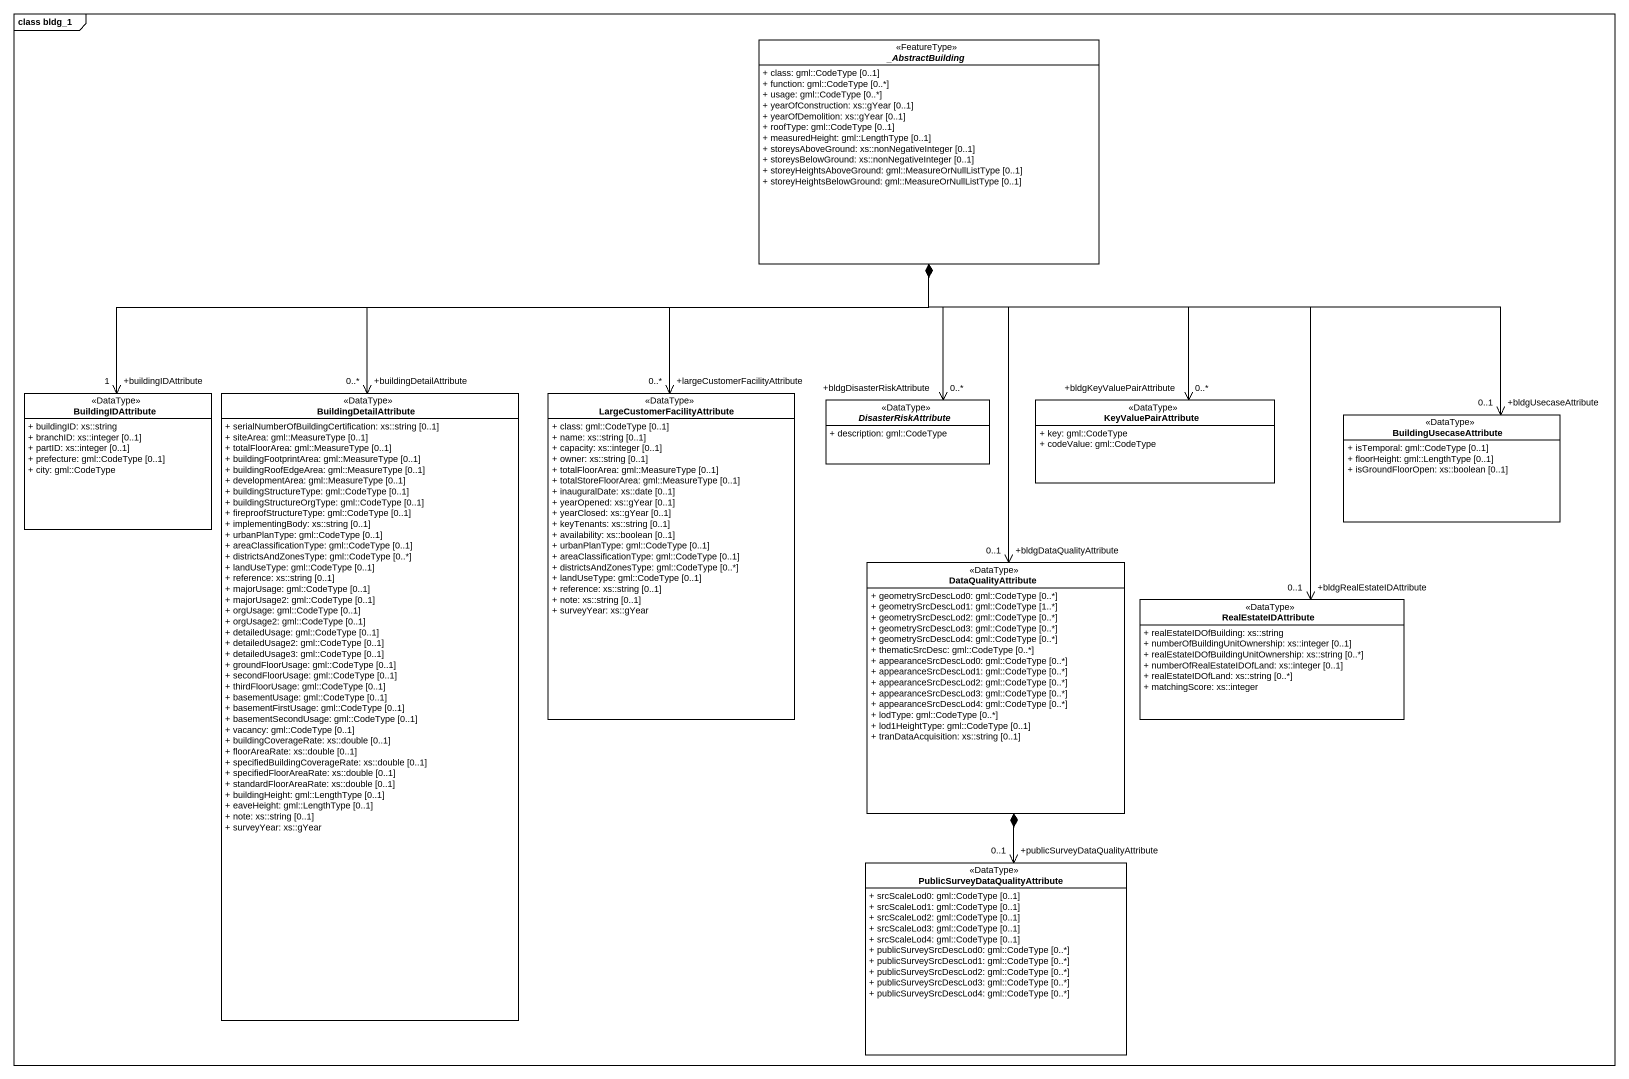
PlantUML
@startuml
mainframe class bldg_1
hide circle
hide empty members
skinparam classAttributeIconSize 0
abstract class "_AbstractBuilding" as AbstractBuilding <<FeatureType>> #FFFFFF {
  + class: gml::CodeType [0..1]
  + function: gml::CodeType [0..*]
  + usage: gml::CodeType [0..*]
  + yearOfConstruction: xs::gYear [0..1]
  + yearOfDemolition: xs::gYear [0..1]
  + roofType: gml::CodeType [0..1]
  + measuredHeight: gml::LengthType [0..1]
  + storeysAboveGround: xs::nonNegativeInteger [0..1]
  + storeysBelowGround: xs::nonNegativeInteger [0..1]
  + storeyHeightsAboveGround: gml::MeasureOrNullListType [0..1]
  + storeyHeightsBelowGround: gml::MeasureOrNullListType [0..1]
}
class BuildingIDAttribute <<DataType>> #FFFFFF {
  + buildingID: xs::string
  + branchID: xs::integer [0..1]
  + partID: xs::integer [0..1]
  + prefecture: gml::CodeType [0..1]
  + city: gml::CodeType
}
class BuildingDetailAttribute <<DataType>> #FFFFFF {
  + serialNumberOfBuildingCertification: xs::string [0..1]
  + siteArea: gml::MeasureType [0..1]
  + totalFloorArea: gml::MeasureType [0..1]
  + buildingFootprintArea: gml::MeasureType [0..1]
  + buildingRoofEdgeArea: gml::MeasureType [0..1]
  + developmentArea: gml::MeasureType [0..1]
  + buildingStructureType: gml::CodeType [0..1]
  + buildingStructureOrgType: gml::CodeType [0..1]
  + fireproofStructureType: gml::CodeType [0..1]
  + implementingBody: xs::string [0..1]
  + urbanPlanType: gml::CodeType [0..1]
  + areaClassificationType: gml::CodeType [0..1]
  + districtsAndZonesType: gml::CodeType [0..*]
  + landUseType: gml::CodeType [0..1]
  + reference: xs::string [0..1]
  + majorUsage: gml::CodeType [0..1]
  + majorUsage2: gml::CodeType [0..1]
  + orgUsage: gml::CodeType [0..1]
  + orgUsage2: gml::CodeType [0..1]
  + detailedUsage: gml::CodeType [0..1]
  + detailedUsage2: gml::CodeType [0..1]
  + detailedUsage3: gml::CodeType [0..1]
  + groundFloorUsage: gml::CodeType [0..1]
  + secondFloorUsage: gml::CodeType [0..1]
  + thirdFloorUsage: gml::CodeType [0..1]
  + basementUsage: gml::CodeType [0..1]
  + basementFirstUsage: gml::CodeType [0..1]
  + basementSecondUsage: gml::CodeType [0..1]
  + vacancy: gml::CodeType [0..1]
  + buildingCoverageRate: xs::double [0..1]
  + floorAreaRate: xs::double [0..1]
  + specifiedBuildingCoverageRate: xs::double [0..1]
  + specifiedFloorAreaRate: xs::double [0..1]
  + standardFloorAreaRate: xs::double [0..1]
  + buildingHeight: gml::LengthType [0..1]
  + eaveHeight: gml::LengthType [0..1]
  + note: xs::string [0..1]
  + surveyYear: xs::gYear
}
class "LargeCustomerFacilityAttribute" as LargeCustomerFacilityAttribu <<DataType>> #FFFFFF {
  + class: gml::CodeType [0..1]
  + name: xs::string [0..1]
  + capacity: xs::integer [0..1]
  + owner: xs::string [0..1]
  + totalFloorArea: gml::MeasureType [0..1]
  + totalStoreFloorArea: gml::MeasureType [0..1]
  + inauguralDate: xs::date [0..1]
  + yearOpened: xs::gYear [0..1]
  + yearClosed: xs::gYear [0..1]
  + keyTenants: xs::string [0..1]
  + availability: xs::boolean [0..1]
  + urbanPlanType: gml::CodeType [0..1]
  + areaClassificationType: gml::CodeType [0..1]
  + districtsAndZonesType: gml::CodeType [0..*]
  + landUseType: gml::CodeType [0..1]
  + reference: xs::string [0..1]
  + note: xs::string [0..1]
  + surveyYear: xs::gYear
}
abstract class DisasterRiskAttribute <<DataType>> #FFFFFF {
  + description: gml::CodeType
}
class KeyValuePairAttribute <<DataType>> #FFFFFF {
  + key: gml::CodeType
  + codeValue: gml::CodeType
}
class BuildingUsecaseAttribute <<DataType>> #FFFFFF {
  + isTemporal: gml::CodeType [0..1]
  + floorHeight: gml::LengthType [0..1]
  + isGroundFloorOpen: xs::boolean [0..1]
}
class DataQualityAttribute <<DataType>> #FFFFFF {
  + geometrySrcDescLod0: gml::CodeType [0..*]
  + geometrySrcDescLod1: gml::CodeType [1..*]
  + geometrySrcDescLod2: gml::CodeType [0..*]
  + geometrySrcDescLod3: gml::CodeType [0..*]
  + geometrySrcDescLod4: gml::CodeType [0..*]
  + thematicSrcDesc: gml::CodeType [0..*]
  + appearanceSrcDescLod0: gml::CodeType [0..*]
  + appearanceSrcDescLod1: gml::CodeType [0..*]
  + appearanceSrcDescLod2: gml::CodeType [0..*]
  + appearanceSrcDescLod3: gml::CodeType [0..*]
  + appearanceSrcDescLod4: gml::CodeType [0..*]
  + lodType: gml::CodeType [0..*]
  + lod1HeightType: gml::CodeType [0..1]
  + tranDataAcquisition: xs::string [0..1]
}
class RealEstateIDAttribute <<DataType>> #FFFFFF {
  + realEstateIDOfBuilding: xs::string
  + numberOfBuildingUnitOwnership: xs::integer [0..1]
  + realEstateIDOfBuildingUnitOwnership: xs::string [0..*]
  + numberOfRealEstateIDOfLand: xs::integer [0..1]
  + realEstateIDOfLand: xs::string [0..*]
  + matchingScore: xs::integer
}
class "PublicSurveyDataQualityAttribute" as PublicSurveyDataQualityAttri <<DataType>> #FFFFFF {
  + srcScaleLod0: gml::CodeType [0..1]
  + srcScaleLod1: gml::CodeType [0..1]
  + srcScaleLod2: gml::CodeType [0..1]
  + srcScaleLod3: gml::CodeType [0..1]
  + srcScaleLod4: gml::CodeType [0..1]
  + publicSurveySrcDescLod0: gml::CodeType [0..*]
  + publicSurveySrcDescLod1: gml::CodeType [0..*]
  + publicSurveySrcDescLod2: gml::CodeType [0..*]
  + publicSurveySrcDescLod3: gml::CodeType [0..*]
  + publicSurveySrcDescLod4: gml::CodeType [0..*]
}
BuildingIDAttribute "+buildingIDAttribute\n1" <-right-* AbstractBuilding
BuildingDetailAttribute "+buildingDetailAttribute\n0..*" <-up-* AbstractBuilding
LargeCustomerFacilityAttribu "+largeCustomerFacilityAttribute\n0..*" <-up-* AbstractBuilding
DisasterRiskAttribute "+bldgDisasterRiskAttribute\n0..*" <-up-* AbstractBuilding
KeyValuePairAttribute "+bldgKeyValuePairAttribute\n0..*" <-up-* AbstractBuilding
BuildingUsecaseAttribute "+bldgUsecaseAttribute\n0..1" <-up-* AbstractBuilding
DataQualityAttribute "+bldgDataQualityAttribute\n0..1" <-up-* AbstractBuilding
RealEstateIDAttribute "+bldgRealEstateIDAttribute\n0..1" <-up-* AbstractBuilding
PublicSurveyDataQualityAttri "+publicSurveyDataQualityAttribute\n0..1" <-up-* DataQualityAttribute
@enduml
